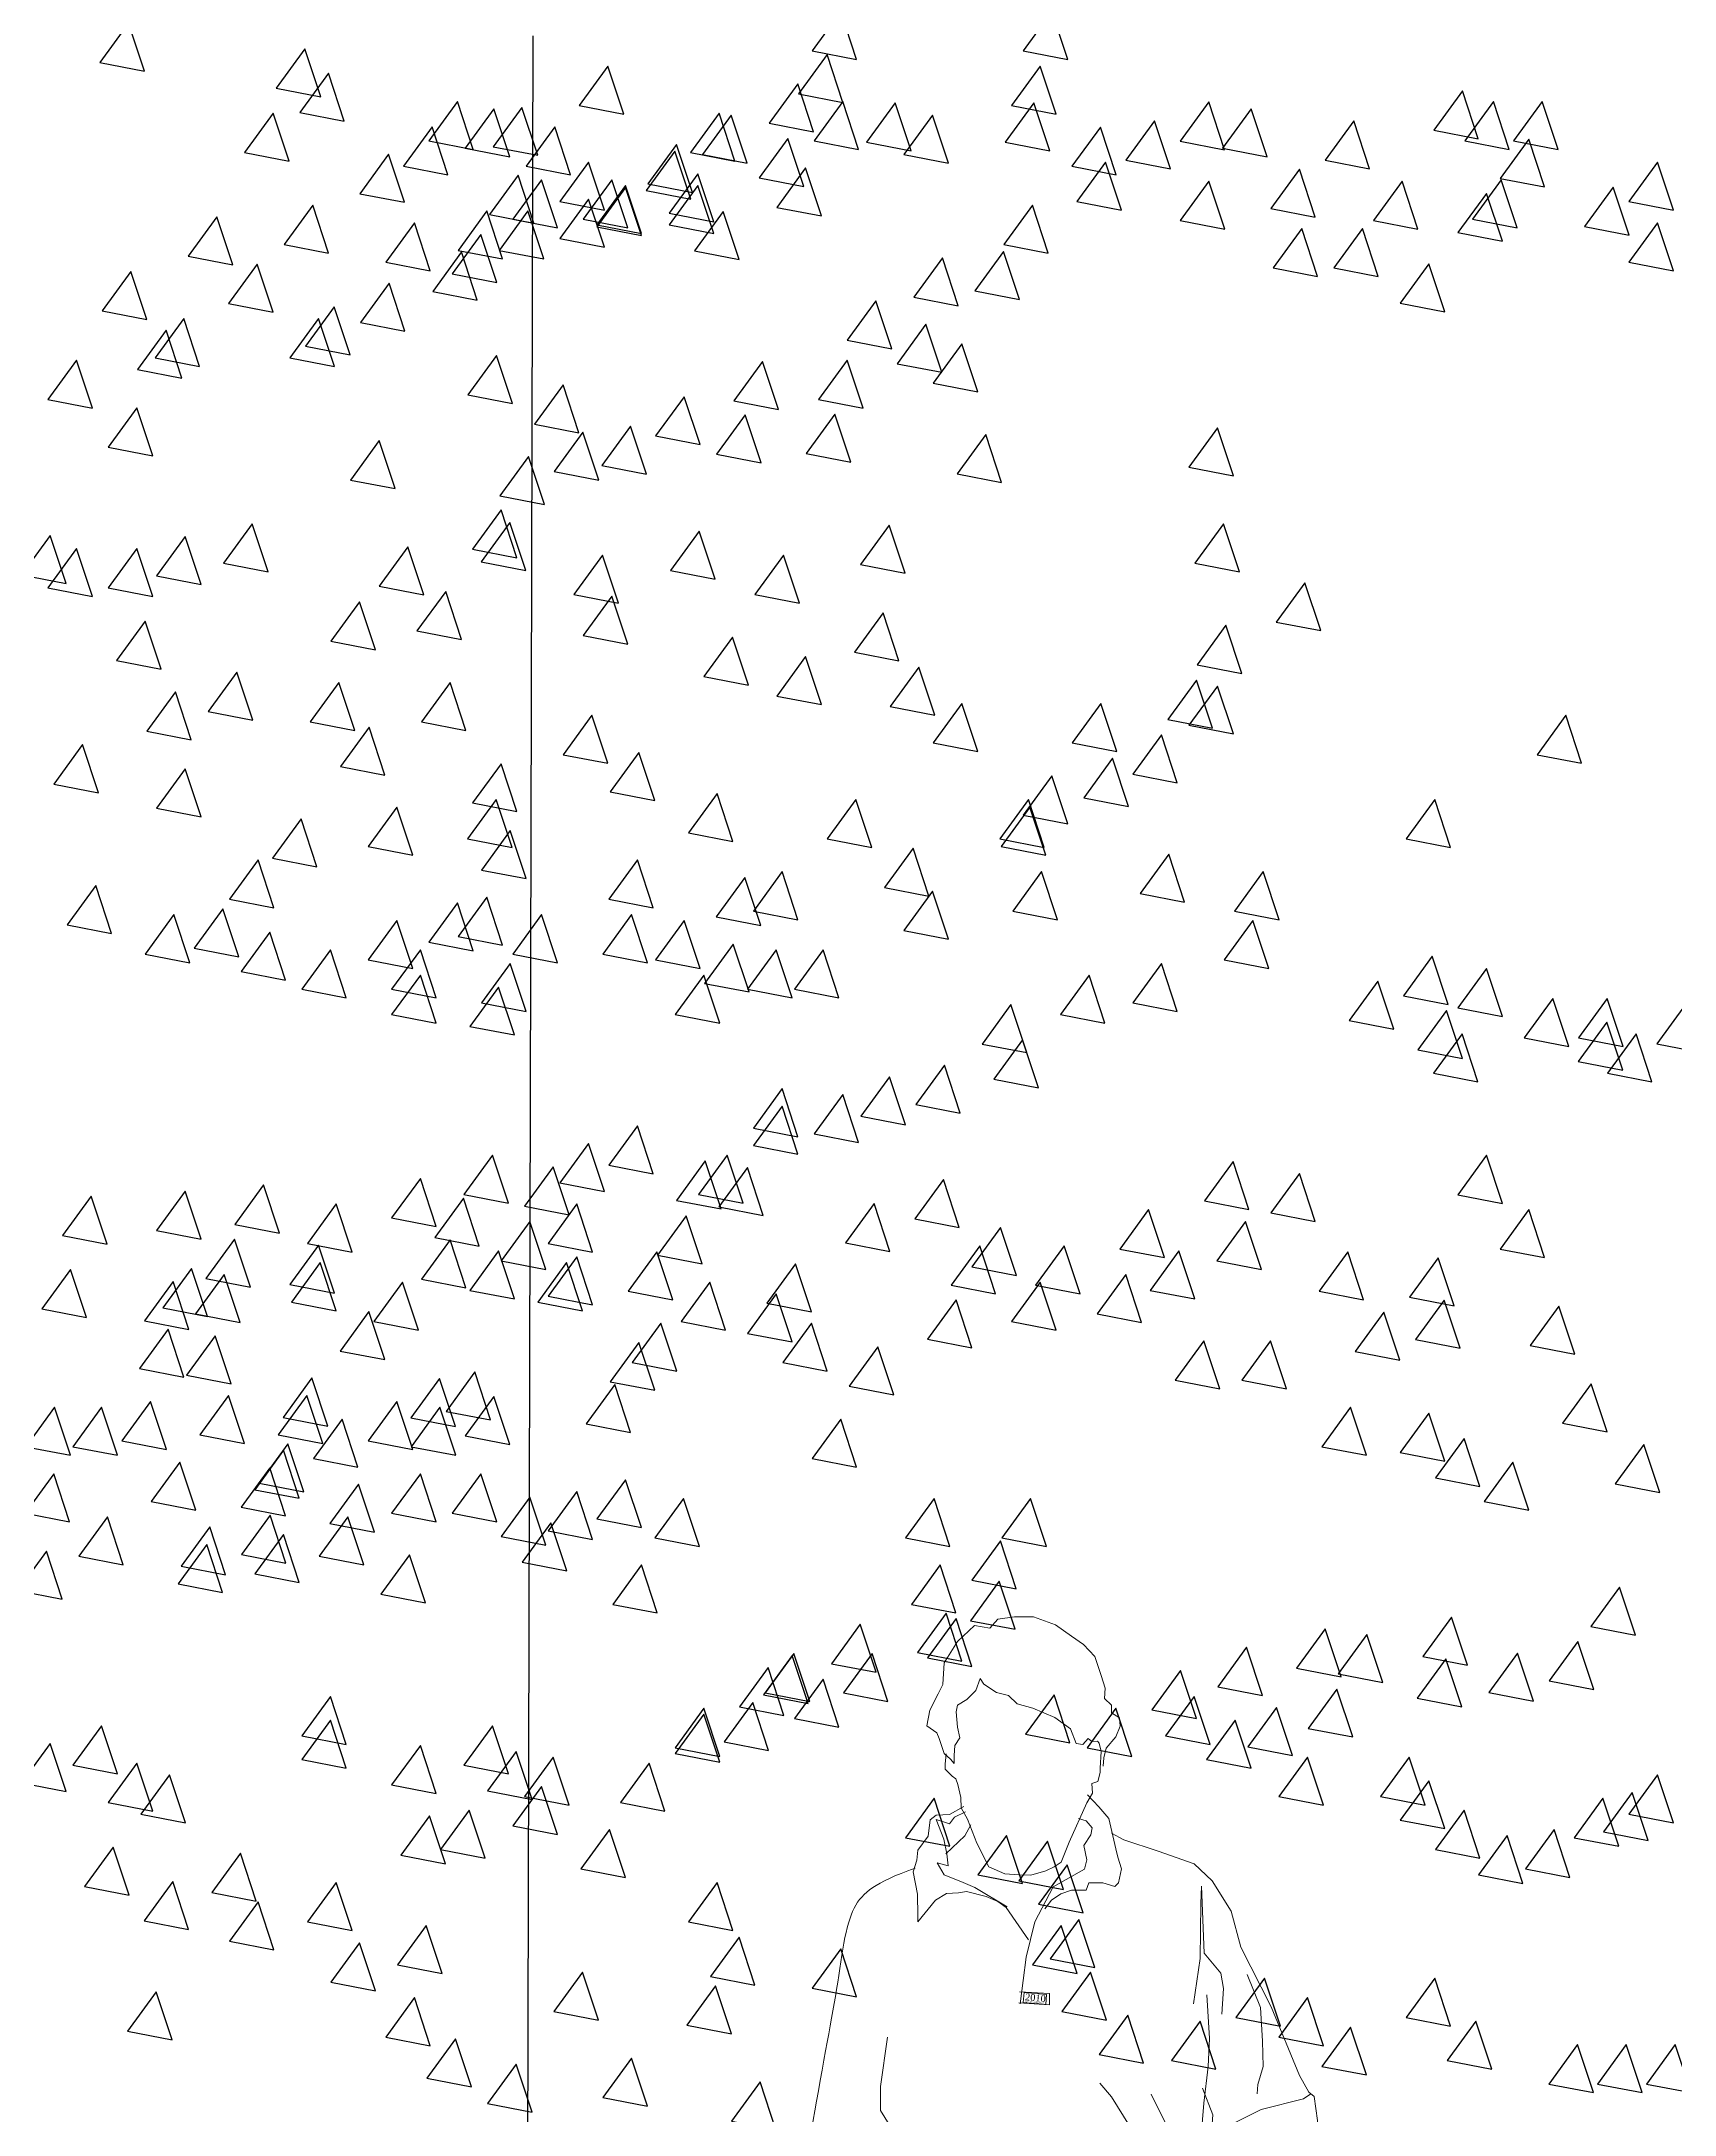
# Model space of a CAD drawing. Header units: millimetres. Extents: x 465413 to 948826, y 2516576 to 3795663.
# Drawn here: x 934922 to 936825, y 2763129 to 2765544 of the extents above; entities that cross this region are included whole.
import ezdxf

# ---------------------------------------------------------------- set-up
doc = ezdxf.new("R2010")
doc.units = ezdxf.units.MM
doc.layers.add('MUR-POH', color=64, linetype='Continuous')
doc.layers.add('Srafy', color=8, linetype='Continuous', lineweight=5)
doc.styles.add('Sylaen', font='sylfaen.ttf')

# ---------------------------------------------------------------- blocks, each defined once
blk = doc.blocks.new('strom14', base_point=(-17517.4, -64197.3))
at = {"color": 1}
for points in [[(-19530.7, -59869.6), (-19564.1, -59915.5), (-19512.2, -59925.6)], [(-15298.2, -59856), (-15331.6, -59901.9), (-15279.7, -59911.9)], [(-15052.2, -59856), (-15085.6, -59901.9), (-15033.6, -59911.9)], [(-15922.4, -59899.3), (-15955.8, -59945.1), (-15903.8, -59955.2)], [(-15569.3, -59919.8), (-15602.7, -59965.6), (-15550.7, -59975.7)], [(-15314.1, -59906.1), (-15347.5, -59952), (-15295.6, -59962)], [(-15065.8, -59919.8), (-15099.2, -59965.6), (-15047.3, -59975.7)], [(-19297.8, -59927.8), (-19331.2, -59973.7), (-19279.3, -59983.7)], [(-17976.8, -59948.3), (-18010.2, -59994.2), (-17958.3, -60004.2)], [(-15348.3, -59940.3), (-15381.7, -59986.1), (-15329.8, -59996.2)], [(-19104.9, -59969.4), (-19138.3, -60015.2), (-19086.4, -60025.3)], [(-18637.5, -59962.3), (-18670.9, -60008.2), (-18619, -60018.3)], [(-18475.9, -59962.3), (-18509.3, -60008.2), (-18457.3, -60018.3)], [(-18222.8, -59969.4), (-18256.2, -60015.2), (-18204.3, -60025.3)], [(-17940.7, -59960.8), (-17974.1, -60006.6), (-17922.1, -60016.7)], [(-17883.7, -59960.8), (-17917.1, -60006.6), (-17865.2, -60016.7)], [(-15744.7, -59960.8), (-15778.1, -60006.6), (-15726.2, -60016.7)], [(-15669.5, -59967.6), (-15702.9, -60013.5), (-15651, -60023.5)], [(-15295.9, -59960.8), (-15329.3, -60006.6), (-15277.4, -60016.7)], [(-14869.5, -59961.2), (-14902.9, -60007.1), (-14850.9, -60017.2)], [(-19362.1, -59974.4), (-19395.5, -60020.3), (-19343.6, -60030.3)], [(-19034.1, -59990.4), (-19067.5, -60036.2), (-19015.6, -60046.3)], [(-18842.7, -59974.4), (-18876.1, -60020.3), (-18824.2, -60030.3)], [(-18398.5, -59990.5), (-18431.9, -60036.3), (-18380, -60046.4)], [(-18335.3, -59983.4), (-18368.7, -60029.3), (-18316.8, -60039.4)], [(-18103.3, -59983.4), (-18136.7, -60029.3), (-18084.8, -60039.4)], [(-15774.3, -59990.4), (-15807.7, -60036.2), (-15755.8, -60046.3)], [(-15425.7, -59976.7), (-15459.1, -60022.6), (-15407.2, -60032.6)], [(-15191.1, -59976.7), (-15224.5, -60022.6), (-15172.6, -60032.6)], [(-18894.1, -60018.6), (-18927.5, -60064.4), (-18875.5, -60074.5)], [(-17899.5, -60004.5), (-17932.9, -60050.4), (-17881, -60060.4)], [(-15489.5, -60010.9), (-15522.9, -60056.7), (-15471, -60066.8)], [(-15359.7, -60004), (-15393.1, -60049.9), (-15341.2, -60060)], [(-19227.6, -60022.3), (-19261, -60068.2), (-19209.1, -60078.2)], [(-18166.6, -60039.6), (-18200, -60085.5), (-18148.1, -60095.6)], [(-17749.3, -60031.4), (-17782.7, -60077.2), (-17730.8, -60087.3)], [(-15592, -60031.4), (-15625.4, -60077.2), (-15573.5, -60087.3)], [(-15464.5, -60045), (-15497.9, -60090.9), (-15446, -60101)], [(-15339.2, -60038.2), (-15372.6, -60084.1), (-15320.7, -60094.1)], [(-14989.6, -60031.4), (-15023, -60077.3), (-14971.1, -60087.3)], [(-19076.8, -60046.7), (-19110.2, -60092.5), (-19058.3, -60102.6)], [(-18272, -60053.7), (-18305.4, -60099.6), (-18253.5, -60109.6)], [(-18047.1, -60053.7), (-18080.5, -60099.6), (-18028.6, -60109.6)], [(-17948.7, -60067.8), (-17982.1, -60113.6), (-17930.2, -60123.7)], [(-17931.5, -60051.9), (-17964.9, -60097.7), (-17913, -60107.8)], [(-17801.1, -60060.7), (-17834.5, -60106.6), (-17782.6, -60116.7)], [(-15646.7, -60051.9), (-15680.1, -60097.7), (-15628.2, -60107.8)], [(-15564.7, -60051.9), (-15598.1, -60097.7), (-15546.2, -60107.8)], [(-15548.8, -60058.7), (-15582.2, -60104.6), (-15530.2, -60114.6)], [(-15548.8, -60061), (-15582.2, -60106.8), (-15530.2, -60116.9)], [(-15464.5, -60058.7), (-15497.9, -60104.6), (-15446, -60114.6)], [(-18837.8, -60088.8), (-18871.2, -60134.7), (-18819.3, -60144.8)], [(-15913.2, -60081.5), (-15946.6, -60127.3), (-15894.7, -60137.4)], [(-15710.5, -60088.3), (-15743.9, -60134.2), (-15692, -60144.2)], [(-15662.7, -60088.3), (-15696.1, -60134.2), (-15644.1, -60144.2)], [(-15592, -60074.6), (-15625.4, -60120.5), (-15573.5, -60130.6)], [(-15074.9, -60081.5), (-15108.3, -60127.3), (-15056.4, -60137.4)], [(-18163.9, -60108.8), (-18197.3, -60154.7), (-18145.4, -60164.7)], [(-18093.3, -60108.8), (-18126.7, -60154.7), (-18074.8, -60164.7)], [(-17749.3, -60102), (-17782.7, -60147.8), (-17730.8, -60157.9)], [(-16024.9, -60095.1), (-16058.3, -60141), (-16006.3, -60151.1)], [(-15794.8, -60102), (-15828.2, -60147.8), (-15776.3, -60157.9)], [(-15717.3, -60115.6), (-15750.7, -60161.5), (-15698.8, -60171.6)], [(-15740.1, -60136.1), (-15773.5, -60182), (-15721.6, -60192.1)], [(-15108.4, -60135.4), (-15141.8, -60181.2), (-15089.9, -60191.3)], [(-18015.8, -60149.8), (-18049.2, -60195.7), (-17997.3, -60205.7)], [(-16125.1, -60158.9), (-16158.5, -60204.8), (-16106.6, -60214.8)], [(-15977.8, -60150.2), (-16011.2, -60196.1), (-15959.3, -60206.1)], [(-15179.7, -60143), (-15213.1, -60188.8), (-15161.2, -60198.9)], [(-15824.4, -60172.6), (-15857.8, -60218.4), (-15805.9, -60228.5)], [(-16063.6, -60213.6), (-16097, -60259.4), (-16045.1, -60269.5)], [(-15906.4, -60213.6), (-15939.8, -60259.4), (-15887.9, -60269.5)], [(-15888.2, -60199.9), (-15921.6, -60245.8), (-15869.7, -60255.8)], [(-15257.2, -60193.1), (-15290.6, -60238.9), (-15238.7, -60249)], [(-16084.1, -60227.2), (-16117.5, -60273.1), (-16065.6, -60283.2)], [(-15198.9, -60220.4), (-15232.3, -60266.3), (-15180.3, -60276.3)], [(-16188.4, -60262.2), (-16221.8, -60308.1), (-16169.9, -60318.2)], [(-15699.1, -60256.8), (-15732.5, -60302.7), (-15680.6, -60312.8)], [(-15290.7, -60262.2), (-15324.1, -60308.1), (-15272.2, -60318.2)], [(-15156.9, -60243.2), (-15190.3, -60289), (-15138.4, -60299.1)], [(-15389.3, -60263.7), (-15422.7, -60309.5), (-15370.8, -60319.6)], [(-15621.7, -60291), (-15655.1, -60336.9), (-15603.1, -60346.9)], [(-15480.4, -60304.7), (-15513.8, -60350.5), (-15461.9, -60360.6)], [(-16118.2, -60317.6), (-16151.6, -60363.4), (-16099.7, -60373.5)], [(-15409.5, -60325.7), (-15442.9, -60371.5), (-15391, -60381.6)], [(-15305, -60325.2), (-15338.4, -60371), (-15286.5, -60381.1)], [(-19238.5, -60355.9), (-19271.9, -60401.8), (-19220, -60411.8)], [(-18532.1, -60348.9), (-18565.5, -60394.7), (-18513.6, -60404.8)], [(-18261.9, -60341.1), (-18295.3, -60387), (-18243.3, -60397)], [(-15598.5, -60345.9), (-15631.9, -60391.8), (-15580, -60401.8)], [(-15543.1, -60339.2), (-15576.5, -60385), (-15524.6, -60395.1)], [(-15661.9, -60374.3), (-15695.3, -60420.1), (-15643.4, -60430.2)], [(-19096.7, -60436.7), (-19130.1, -60482.5), (-19078.2, -60492.6)], [(-18644.5, -60454.3), (-18677.9, -60500.1), (-18626, -60510.2)], [(-18255, -60452.7), (-18288.4, -60498.6), (-18236.5, -60508.6)], [(-15983.9, -60452.7), (-16017.3, -60498.6), (-15965.3, -60508.6)], [(-15683.5, -60451.2), (-15716.9, -60497.1), (-15665, -60507.1)], [(-19621.8, -60466.4), (-19655.2, -60512.2), (-19603.3, -60522.3)], [(-18865.9, -60461.3), (-18899.3, -60507.2), (-18847.4, -60517.2)], [(-16062, -60467.7), (-16095.4, -60513.6), (-16043.4, -60523.6)], [(-15802.3, -60479.5), (-15835.7, -60525.4), (-15783.8, -60535.5)], [(-18978.4, -60489.4), (-19011.8, -60535.3), (-18959.9, -60545.3)], [(-18767.5, -60489.4), (-18800.9, -60535.3), (-18749, -60545.3)], [(-16188.5, -60481.7), (-16221.9, -60527.6), (-16170, -60537.7)], [(-16118.2, -60481.7), (-16151.6, -60527.6), (-16099.7, -60537.7)], [(-14757.4, -60521.4), (-14790.8, -60567.3), (-14738.9, -60577.3)], [(-19161.1, -60531.6), (-19194.6, -60577.4), (-19142.6, -60587.5)], [(-15858.6, -60543.8), (-15892, -60589.7), (-15840.1, -60599.7)], [(-15564.7, -60537), (-15598.1, -60582.9), (-15546.2, -60592.9)], [(-19511.1, -60566.3), (-19544.5, -60612.1), (-19492.6, -60622.2)], [(-15248.8, -60556.5), (-15282.2, -60602.4), (-15230.3, -60612.4)], [(-14849.4, -60571.1), (-14882.8, -60617), (-14830.9, -60627.1)], [(-15424.3, -60584.8), (-15457.7, -60630.7), (-15405.8, -60640.8)], [(-15339.2, -60607.6), (-15372.6, -60653.5), (-15320.7, -60663.5)], [(-15207, -60619.9), (-15240.4, -60665.8), (-15188.4, -60675.8)], [(-19476, -60648.6), (-19509.4, -60694.5), (-19457.5, -60704.5)], [(-19404.5, -60625.6), (-19437.9, -60671.5), (-19386, -60681.6)], [(-19285.7, -60637.8), (-19319.1, -60683.7), (-19267.2, -60693.7)], [(-19156.1, -60637.8), (-19189.5, -60683.7), (-19137.6, -60693.7)], [(-18261.9, -60641.8), (-18295.3, -60687.6), (-18243.3, -60697.7)], [(-14883.6, -60634.9), (-14917, -60680.8), (-14865.1, -60690.9)], [(-15156.9, -60662.3), (-15190.3, -60708.1), (-15138.4, -60718.2)], [(-14995.2, -60662.3), (-15028.6, -60708.1), (-14976.7, -60718.2)], [(-19250.5, -60689.6), (-19283.9, -60735.5), (-19232, -60745.5)], [(-18990.8, -60675.9), (-19024.2, -60721.8), (-18972.3, -60731.8)], [(-17856.4, -60675.9), (-17889.8, -60721.8), (-17837.9, -60731.8)], [(-18936.1, -60719.2), (-18969.5, -60765.1), (-18917.6, -60775.1)], [(-16181.4, -60710.1), (-16214.9, -60756), (-16162.9, -60766.1)], [(-14924.6, -60698.7), (-14958, -60744.6), (-14906.1, -60754.6)], [(-19096.7, -60732.3), (-19130.1, -60778.1), (-19078.2, -60788.2)], [(-16062, -60738.3), (-16095.4, -60784.1), (-16043.4, -60794.2)], [(-14981.5, -60726), (-15014.9, -60771.9), (-14963, -60782)], [(-18845, -60767), (-18878.4, -60812.9), (-18826.5, -60823)], [(-15052.2, -60746.5), (-15085.6, -60792.4), (-15033.6, -60802.5)], [(-19102.4, -60773.9), (-19135.8, -60819.7), (-19083.9, -60829.8)], [(-18683.3, -60773.9), (-18716.7, -60819.7), (-18664.8, -60829.8)], [(-18480.5, -60783), (-18513.9, -60828.8), (-18462, -60838.9)], [(-18009, -60773.9), (-18042.4, -60819.7), (-17990.5, -60829.8)], [(-15815.3, -60783), (-15848.7, -60828.8), (-15796.8, -60838.9)], [(-15079.5, -60773.9), (-15112.9, -60819.7), (-15061, -60829.8)], [(-15926.9, -60796.6), (-15960.3, -60842.5), (-15908.4, -60852.6)], [(-15683.2, -60810.3), (-15716.6, -60856.2), (-15664.6, -60866.2)], [(-18318.8, -60837.6), (-18352.2, -60883.5), (-18300.3, -60893.6)], [(-15213.9, -60830.8), (-15247.3, -60876.7), (-15195.4, -60886.7)], [(-18466.9, -60858.1), (-18500.3, -60904), (-18448.4, -60914.1)], [(-15977, -60844.5), (-16010.4, -60890.3), (-15958.5, -60900.4)], [(-15535.1, -60844.5), (-15568.5, -60890.3), (-15516.6, -60900.4)], [(-15409.8, -60865), (-15443.2, -60910.8), (-15391.3, -60920.9)], [(-15366.5, -60858.1), (-15399.9, -60904), (-15348, -60914.1)], [(-14806.1, -60858.1), (-14839.5, -60904), (-14787.6, -60914.1)], [(-16166.1, -60874.1), (-16199.5, -60919.9), (-16147.6, -60930)], [(-15710.5, -60887.7), (-15743.9, -60933.6), (-15692, -60943.7)], [(-15191.1, -60880.9), (-15224.5, -60926.8), (-15172.6, -60936.8)], [(-16075, -60908.2), (-16108.4, -60954.1), (-16056.5, -60964.2)], [(-16018, -60901.4), (-16051.4, -60947.3), (-15999.5, -60957.3)], [(-15744.7, -60894.6), (-15778.1, -60940.4), (-15726.2, -60950.5)], [(-15646.7, -60908.2), (-15680.1, -60954.1), (-15628.2, -60964.2)], [(-15541.9, -60908.2), (-15575.3, -60954.1), (-15523.4, -60964.2)], [(-18220.9, -60915.1), (-18254.3, -60960.9), (-18202.3, -60971)], [(-15963.4, -60928.7), (-15996.8, -60974.6), (-15944.8, -60984.7)], [(-15815.3, -60915.1), (-15848.7, -60960.9), (-15796.8, -60971)], [(-15480.4, -60915.1), (-15513.8, -60960.9), (-15461.9, -60971)], [(-18012, -60956.7), (-18045.4, -61002.6), (-17993.4, -61012.7)], [(-15892.7, -60949.2), (-15926.1, -60995.1), (-15874.2, -61005.2)], [(-15787.9, -60949.2), (-15821.4, -60995.1), (-15769.4, -61005.2)], [(-15423.5, -60942.4), (-15456.9, -60988.3), (-15405, -60998.3)], [(-15373.4, -60949.2), (-15406.8, -60995.1), (-15354.8, -61005.2)], [(-15318.7, -60949.2), (-15352.1, -60995.1), (-15300.2, -61005.2)], [(-18075.1, -60985.7), (-18108.5, -61031.5), (-18056.5, -61041.6)], [(-17948.7, -60970.8), (-17982.1, -61016.7), (-17930.2, -61026.7)], [(-15787.9, -60978.8), (-15821.4, -61024.7), (-15769.4, -61034.8)], [(-15683.2, -60965.2), (-15716.6, -61011), (-15664.6, -61021.1)], [(-15457.6, -60978.8), (-15491, -61024.7), (-15439.1, -61034.8)], [(-15008.9, -60978.8), (-15042.3, -61024.7), (-14990.4, -61034.8)], [(-14924.6, -60965.2), (-14958, -61011), (-14906.1, -61021.1)], [(-17871.4, -61005.9), (-17904.8, -61051.8), (-17852.9, -61061.9)], [(-17808.1, -61005.9), (-17841.5, -61051.8), (-17789.6, -61061.9)], [(-15696.8, -60992.5), (-15730.2, -61038.4), (-15678.3, -61048.4)], [(-17995.3, -61019.8), (-18028.7, -61065.7), (-17976.8, -61075.8)], [(-17808.5, -61033.5), (-17841.9, -61079.4), (-17790, -61089.4)], [(-17716.8, -61013), (-17750.2, -61058.8), (-17698.2, -61068.9)], [(-15100, -61013), (-15133.4, -61058.9), (-15081.5, -61068.9)], [(-17977.1, -61047.2), (-18010.5, -61093), (-17958.6, -61103.1)], [(-17774.4, -61047.2), (-17807.8, -61093), (-17755.9, -61103.1)], [(-15086.3, -61054), (-15119.7, -61099.9), (-15067.8, -61109.9)], [(-15177.4, -61083.6), (-15210.8, -61129.5), (-15158.9, -61139.5)], [(-15241.2, -61097.3), (-15274.6, -61143.1), (-15222.7, -61153.2)], [(-15366.5, -61110.9), (-15399.9, -61156.8), (-15348, -61166.9)], [(-15366.5, -61131.4), (-15399.9, -61177.3), (-15348, -61187.4)], [(-15295.9, -61117.8), (-15329.3, -61163.6), (-15277.4, -61173.7)], [(-15535.1, -61154.2), (-15568.5, -61200.1), (-15516.6, -61210.1)], [(-15592, -61174.7), (-15625.4, -61220.6), (-15573.5, -61230.6)], [(-18858.7, -61195.2), (-18892.1, -61241.1), (-18840.2, -61251.1)], [(-18809.7, -61202.7), (-18843.1, -61248.6), (-18791.2, -61258.6)], [(-18243.9, -61195.7), (-18277.3, -61241.5), (-18225.4, -61251.6)], [(-17948.7, -61188.6), (-17982.1, -61234.5), (-17930.2, -61244.6)], [(-15703.7, -61188.4), (-15737.1, -61234.3), (-15685.2, -61244.3)], [(-15633, -61202), (-15666.4, -61247.9), (-15614.5, -61258)], [(-15430.3, -61188.4), (-15463.7, -61234.3), (-15411.8, -61244.3)], [(-18581.3, -61216.8), (-18614.7, -61262.6), (-18562.8, -61272.7)], [(-18166.6, -61209.7), (-18200, -61255.6), (-18148.1, -61265.7)], [(-15970.6, -61223.1), (-16004, -61269), (-15952.1, -61279.1)], [(-15787.9, -61215.7), (-15821.4, -61261.6), (-15769.4, -61271.6)], [(-19574, -61236.2), (-19607.4, -61282.1), (-19555.5, -61292.1)], [(-18662.1, -61244.9), (-18695.5, -61290.7), (-18643.6, -61300.8)], [(-18342.3, -61251.9), (-18375.7, -61297.8), (-18323.8, -61307.8)], [(-17899.5, -61251.9), (-17932.9, -61297.8), (-17881, -61307.8)], [(-16062, -61230.2), (-16095.4, -61276), (-16043.4, -61286.1)], [(-15885.9, -61245.3), (-15919.3, -61291.2), (-15867.4, -61301.3)], [(-15737.8, -61238.5), (-15771.2, -61284.4), (-15719.3, -61294.4)], [(-15605.7, -61245.3), (-15639.1, -61291.2), (-15587.2, -61301.3)], [(-18514.7, -61272.7), (-18548.1, -61318.5), (-18496.2, -61328.6)], [(-15660.4, -61265.8), (-15693.8, -61311.7), (-15641.9, -61321.7)], [(-15478.1, -61259), (-15511.5, -61304.9), (-15459.6, -61314.9)], [(-14826.6, -61265.8), (-14860, -61311.7), (-14808.1, -61321.7)], [(-19156.1, -61287), (-19189.5, -61332.9), (-19137.6, -61343)], [(-18915.1, -61301.1), (-18948.5, -61347), (-18896.6, -61357)], [(-18539.1, -61294.1), (-18572.5, -61339.9), (-18520.6, -61350)], [(-18440.7, -61294.1), (-18474.1, -61339.9), (-18422.2, -61350)], [(-18110.4, -61301.1), (-18143.8, -61347), (-18091.8, -61357)], [(-16004.4, -61286.3), (-16037.8, -61332.2), (-15985.8, -61342.2)], [(-15906.4, -61293.2), (-15939.8, -61339), (-15887.9, -61349.1)], [(-15696.8, -61300), (-15730.2, -61345.9), (-15678.3, -61355.9)], [(-14904.1, -61300), (-14937.5, -61345.9), (-14885.6, -61355.9)], [(-19307.5, -61313.6), (-19340.9, -61359.5), (-19288.9, -61369.6)], [(-19020.4, -61313.6), (-19053.8, -61359.5), (-19001.9, -61369.6)], [(-18753.5, -61315.1), (-18786.9, -61361), (-18735, -61371.1)], [(-18004.9, -61308.1), (-18038.3, -61354), (-17986.4, -61364)], [(-16195.5, -61321.5), (-16228.9, -61367.4), (-16177, -61377.5)], [(-16054.5, -61320.5), (-16087.9, -61366.4), (-16036, -61376.4)], [(-15605.7, -61306.8), (-15639.1, -61352.7), (-15587.2, -61362.7)], [(-19419.1, -61327.3), (-19452.5, -61373.2), (-19400.6, -61383.2)], [(-18368.9, -61327.3), (-18402.3, -61373.2), (-18350.4, -61383.2)], [(-16076, -61335.6), (-16109.4, -61381.5), (-16057.5, -61391.5)], [(-15808.5, -61336.4), (-15841.9, -61382.3), (-15789.9, -61392.4)], [(-15450.8, -61336.4), (-15484.2, -61382.3), (-15432.3, -61392.4)], [(-15065.8, -61336.4), (-15099.2, -61382.3), (-15047.3, -61392.4)], [(-19250.6, -61370.7), (-19284, -61416.6), (-19232.1, -61426.6)], [(-18068.2, -61371.4), (-18101.6, -61417.2), (-18049.7, -61427.3)], [(-17997.9, -61357.3), (-18031.3, -61403.2), (-17979.4, -61413.2)], [(-17864.4, -61364.3), (-17897.8, -61410.2), (-17845.8, -61420.3)], [(-15373.4, -61350.1), (-15406.8, -61396), (-15354.8, -61406)], [(-15163.8, -61356.9), (-15197.2, -61402.8), (-15145.3, -61412.9)], [(-16081.8, -61391.1), (-16115.2, -61437), (-16063.3, -61447)], [(-15507.8, -61384.3), (-15541.2, -61430.1), (-15489.2, -61440.2)], [(-15332.3, -61384.3), (-15365.8, -61430.1), (-15313.8, -61440.2)], [(-18936.2, -61406.5), (-18969.6, -61452.4), (-18917.7, -61462.4)], [(-18277.8, -61404.8), (-18311.2, -61450.6), (-18259.3, -61460.7)], [(-18200.3, -61404.8), (-18233.8, -61450.6), (-18181.8, -61460.7)], [(-16026.8, -61398.8), (-16060.2, -61444.7), (-16008.3, -61454.8)], [(-15254.9, -61411.6), (-15288.3, -61457.5), (-15236.4, -61467.5)], [(-15724.6, -61441), (-15758, -61486.9), (-15706.1, -61496.9)], [(-19168.2, -61448.7), (-19201.6, -61494.5), (-19149.7, -61504.6)], [(-19104.9, -61469.7), (-19138.3, -61515.6), (-19086.4, -61525.7)], [(-18964.3, -61455.7), (-18997.7, -61501.6), (-18945.8, -61511.6)], [(-17826.8, -61454.9), (-17860.2, -61500.7), (-17808.2, -61510.8)], [(-16011.2, -61468.5), (-16044.6, -61514.4), (-15992.7, -61524.5)], [(-15920.1, -61468.5), (-15953.5, -61514.4), (-15901.6, -61524.5)], [(-15914.4, -61448), (-15947.8, -61493.9), (-15895.8, -61504)], [(-18107, -61482.2), (-18140.4, -61528.1), (-18088.4, -61538.1)], [(-18015.8, -61489), (-18049.2, -61534.9), (-17997.3, -61545)], [(-16213.9, -61482.2), (-16247.3, -61528.1), (-16195.4, -61538.1)], [(-16159.3, -61482.2), (-16192.7, -61528.1), (-16140.8, -61538.1)], [(-16102.3, -61475.4), (-16135.7, -61521.2), (-16083.8, -61531.3)], [(-15815.3, -61475.4), (-15848.7, -61521.2), (-15796.8, -61531.3)], [(-15765.2, -61482.2), (-15798.6, -61528.1), (-15746.7, -61538.1)], [(-17974.8, -61518.6), (-18008.2, -61564.5), (-17956.3, -61574.6)], [(-15879.1, -61495.9), (-15912.5, -61541.7), (-15860.6, -61551.8)], [(-15298.2, -61495.9), (-15331.6, -61541.7), (-15279.7, -61551.8)], [(-19345.1, -61524.6), (-19378.5, -61570.5), (-19326.6, -61580.5)], [(-17765.3, -61525.5), (-17798.7, -61571.3), (-17746.7, -61581.4)], [(-15947.4, -61532.3), (-15980.8, -61578.2), (-15928.9, -61588.2)], [(-19617.8, -61559.7), (-19651.2, -61605.6), (-19599.3, -61615.6)], [(-17917.9, -61546), (-17951.3, -61591.8), (-17899.4, -61601.9)], [(-16068.1, -61546), (-16101.5, -61591.8), (-16049.6, -61601.9)], [(-15963.4, -61552.8), (-15996.8, -61598.7), (-15944.8, -61608.7)], [(-15787.9, -61559.6), (-15821.4, -61605.5), (-15769.4, -61615.6)], [(-15717.3, -61559.6), (-15750.7, -61605.5), (-15698.8, -61615.6)], [(-15548.8, -61566.5), (-15582.2, -61612.3), (-15530.2, -61622.4)], [(-19262.7, -61571.8), (-19296.1, -61617.7), (-19244.2, -61627.8)], [(-18884, -61588.6), (-18917.4, -61634.4), (-18865.5, -61644.5)], [(-18592.3, -61588.6), (-18625.7, -61634.4), (-18573.8, -61644.5)], [(-18479.8, -61588.6), (-18513.2, -61634.4), (-18461.3, -61644.5)], [(-15660.4, -61587), (-15693.8, -61632.8), (-15641.9, -61642.9)], [(-15605.7, -61580.1), (-15639.1, -61626), (-15587.2, -61636.1)], [(-16152.4, -61609.7), (-16185.8, -61655.6), (-16133.9, -61665.7)], [(-15963, -61608), (-15996.4, -61653.8), (-15944.5, -61663.9)], [(-15872.2, -61609.7), (-15905.6, -61655.6), (-15853.7, -61665.7)], [(-19038.6, -61616.7), (-19072, -61662.6), (-19020.1, -61672.6)], [(-18515, -61637.8), (-18548.4, -61683.6), (-18496.5, -61693.7)], [(-16033.2, -61621.5), (-16066.6, -61667.3), (-16014.7, -61677.4)], [(-15947.4, -61630.2), (-15980.8, -61676.1), (-15928.9, -61686.2)], [(-19439.6, -61642), (-19473, -61687.9), (-19421.1, -61698)], [(-19203.3, -61654.2), (-19236.7, -61700), (-19184.8, -61710.1)], [(-16223.5, -61649.8), (-16256.9, -61695.7), (-16205, -61705.7)], [(-18933.2, -61665.9), (-18966.6, -61711.8), (-18914.7, -61721.8)], [(-18585.3, -61665.9), (-18618.7, -61711.8), (-18566.8, -61721.8)], [(-15113.7, -61684.9), (-15147.1, -61730.8), (-15095.1, -61740.8)], [(-17793.6, -61691.6), (-17827, -61737.5), (-17775.1, -61747.6)], [(-18578.2, -61722.1), (-18611.6, -61768), (-18559.7, -61778)], [(-17989.3, -61726.7), (-18022.7, -61772.6), (-17970.8, -61782.7)], [(-15275.4, -61735), (-15308.8, -61780.9), (-15256.9, -61790.9)], [(-15163.8, -61728.2), (-15197.2, -61774), (-15145.3, -61784.1)], [(-18136.5, -61740.2), (-18169.9, -61786.1), (-18118, -61796.2)], [(-18087.9, -61747), (-18121.3, -61792.9), (-18069.4, -61802.9)], [(-17842.2, -61755.1), (-17875.6, -61800.9), (-17823.7, -61811)], [(-18757.5, -61771.3), (-18790.9, -61817.2), (-18739, -61827.2)], [(-18228.3, -61761.8), (-18261.7, -61807.7), (-18209.8, -61817.8)], [(-17996.1, -61775.3), (-18029.5, -61821.2), (-17977.6, -61831.3)], [(-17912.4, -61768.6), (-17945.8, -61814.4), (-17893.9, -61824.5)], [(-15352.9, -61769.2), (-15386.3, -61815), (-15334.3, -61825.1)], [(-15261.7, -61769.2), (-15295.1, -61815), (-15243.2, -61825.1)], [(-18785.6, -61785.3), (-18819, -61831.2), (-18767.1, -61841.3)], [(-18305.2, -61788.8), (-18338.6, -61834.7), (-18286.7, -61844.8)], [(-15318.7, -61798.8), (-15352.1, -61844.6), (-15300.2, -61854.7)], [(-18452.4, -61817.2), (-18485.8, -61863), (-18433.9, -61873.1)], [(-18289.2, -61819.3), (-18322.6, -61865.1), (-18270.7, -61875.2)], [(-18193.2, -61832), (-18226.6, -61877.9), (-18174.7, -61887.9)], [(-18123, -61810.4), (-18156.4, -61856.3), (-18104.5, -61866.3)], [(-15892.7, -61819.3), (-15926.1, -61865.1), (-15874.2, -61875.2)], [(-15400.7, -61826.1), (-15434.1, -61872), (-15382.2, -61882)], [(-18380.3, -61832.9), (-18413.7, -61878.8), (-18361.8, -61888.9)], [(-18241.4, -61846.6), (-18274.8, -61892.5), (-18222.8, -61902.5)], [(-16159.3, -61853.4), (-16192.7, -61899.3), (-16140.8, -61909.4)], [(-15892.7, -61846.6), (-15926.1, -61892.5), (-15874.2, -61902.5)], [(-15703.7, -61853.4), (-15737.1, -61899.3), (-15685.2, -61909.4)], [(-15457.6, -61832.9), (-15491, -61878.8), (-15439.1, -61888.9)], [(-15457.6, -61839.8), (-15491, -61885.6), (-15439.1, -61895.7)], [(-19621.8, -61873.9), (-19655.2, -61919.8), (-19603.3, -61929.9)], [(-15787.9, -61876.2), (-15821.4, -61922.1), (-15769.4, -61932.1)], [(-18157.1, -61889.9), (-18190.5, -61935.8), (-18138.6, -61945.8)], [(-18038.6, -61889.9), (-18072, -61935.8), (-18020.1, -61945.8)], [(-16118.3, -61896.7), (-16151.7, -61942.6), (-16099.7, -61952.6)], [(-15676.3, -61883.1), (-15709.7, -61928.9), (-15657.8, -61939)], [(-15633, -61889.9), (-15666.4, -61935.8), (-15614.5, -61945.8)], [(-15521.4, -61896.7), (-15554.8, -61942.6), (-15502.9, -61952.6)], [(-19482.9, -61910.4), (-19516.3, -61956.3), (-19464.4, -61966.3)], [(-18015.8, -61917.2), (-18049.2, -61963.1), (-17997.3, -61973.1)], [(-17749.3, -61910.4), (-17782.7, -61956.3), (-17730.8, -61966.3)], [(-15646.7, -61924), (-15680.1, -61969.9), (-15628.2, -61980)], [(-18592.2, -61937.7), (-18625.6, -61983.6), (-18573.7, -61993.6)], [(-17974.8, -61951.4), (-18008.2, -61997.2), (-17956.3, -62007.3)], [(-17813.1, -61937.7), (-17846.5, -61983.6), (-17794.6, -61993.6)], [(-17778.9, -61930.9), (-17812.3, -61976.8), (-17760.4, -61986.8)], [(-15731, -61951.4), (-15764.4, -61997.2), (-15712.5, -62007.3)], [(-19179.9, -61958.2), (-19213.3, -62004.1), (-19161.4, -62014.1)], [(-18970.3, -61974.2), (-19003.7, -62020), (-18951.8, -62030.1)], [(-17870, -61974.2), (-17903.4, -62020), (-17851.5, -62030.1)], [(-18507.9, -61981), (-18541.3, -62026.9), (-18489.4, -62036.9)], [(-18460, -61987.8), (-18493.4, -62033.7), (-18441.5, -62043.8)], [(-17924.7, -61981), (-17958.1, -62026.9), (-17906.2, -62036.9)], [(-16145.6, -61994.7), (-16179, -62040.5), (-16127.1, -62050.6)], [(-15997.5, -62001.5), (-16030.9, -62047.4), (-15979, -62057.4)], [(-18437.3, -62015.2), (-18470.7, -62061), (-18418.7, -62071.1)], [(-18845, -62035.7), (-18878.4, -62081.5), (-18826.5, -62091.6)], [(-16076.4, -62034.5), (-16109.8, -62080.4), (-16057.9, -62090.4)], [(-15885.9, -62035.7), (-15919.3, -62081.5), (-15867.4, -62091.6)], [(-15977, -62058.4), (-16010.4, -62104.3), (-15958.5, -62114.4)], [(-18444.1, -62085.8), (-18477.5, -62131.6), (-18425.6, -62141.7)], [(-18423.6, -62078.9), (-18457, -62124.8), (-18405.1, -62134.9)], [(-15781.1, -62085.8), (-15814.5, -62131.6), (-15762.6, -62141.7)], [(-15858.6, -62106.3), (-15892, -62152.1), (-15840.1, -62162.2)], [(-15416.6, -62099.4), (-15450, -62145.3), (-15398.1, -62155.4)], [(-15298.2, -62113.1), (-15331.6, -62159), (-15279.7, -62169)], [(-18409.9, -62140.4), (-18443.3, -62186.3), (-18391.4, -62196.3)], [(-15598.9, -62140.4), (-15632.3, -62186.3), (-15580.4, -62196.3)], [(-18207.2, -62147.3), (-18240.6, -62193.1), (-18188.7, -62203.2)], [(-18157.1, -62170), (-18190.5, -62215.9), (-18138.6, -62226)], [(-18009, -62147.3), (-18042.4, -62193.1), (-17990.5, -62203.2)], [(-16095.5, -62163.2), (-16128.9, -62209.1), (-16077, -62219.1)], [(-15794.8, -62170), (-15828.2, -62215.9), (-15776.3, -62226)], [(-15444, -62156.4), (-15477.4, -62202.2), (-15425.5, -62212.3)], [(-18366.6, -62190.5), (-18400, -62236.4), (-18348.1, -62246.5)], [(-18282.4, -62197.4), (-18315.8, -62243.2), (-18263.8, -62253.3)], [(-18107, -62204.2), (-18140.4, -62250.1), (-18088.4, -62260.1)], [(-17961.2, -62197.4), (-17994.6, -62243.2), (-17942.6, -62253.3)], [(-15746.9, -62217.9), (-15780.3, -62263.7), (-15728.4, -62273.8)], [(-17842.7, -62224.7), (-17876.1, -62270.6), (-17824.2, -62280.6)], [(-17785.8, -62224.7), (-17819.2, -62270.6), (-17767.2, -62280.6)], [(-17728.8, -62224.7), (-17762.2, -62270.6), (-17710.3, -62280.6)], [(-15541.9, -62240.6), (-15575.3, -62286.5), (-15523.4, -62296.6)], [(-15676.3, -62247.5), (-15709.7, -62293.3), (-15657.8, -62303.4)], [(-18794.9, -62268), (-18828.3, -62313.8), (-18776.4, -62323.9)]]:
    blk.add_lwpolyline(points, close=True, dxfattribs=at)
blk = doc.blocks.new('Stamp2010')
at = {"color": 8}
blk.add_lwpolyline([(-16.5, 7.5), (16.5, 7.5), (16.5, -7.5), (-16.5, -7.5)], close=True, dxfattribs=at)
at = {"color": 8, "style": 'Sylaen'}
for s, height, p in [('2010', 10, (-14.4, -3.8)), ('http://zitree.blogspot.com', 1.8, (-13.7, -6.4))]:
    blk.add_text(s, height=height, dxfattribs=at).set_placement(p)
blk = doc.blocks.new('man_front')
at = {"layer": 'Srafy'}
for points in [[(892376.4, 2988176.3), (892375.5, 2988164.5), (892375.5, 2988158.6), (892383.7, 2988150.4), (892387.8, 2988147.2), (892390.1, 2988140.8), (892393.7, 2988125.7), (892394.2, 2988113.4), (892401.5, 2988100.2), (892412.4, 2988072.5), (892426.3, 2988044.8), (892444.8, 2988036.6), (892461.2, 2988035.5), (892475.1, 2988035), (892492.6, 2988040.2), (892502.4, 2988044.8), (892510.6, 2988050.4), (892519.8, 2988073.5), (892540.4, 2988119.2), (892547.1, 2988130.5), (892546.1, 2988141.8), (892553.3, 2988144.4), (892555.8, 2988154.6), (892555.8, 2988159.8), (892557.1, 2988179.3), (892554.7, 2988189.1), (892553, 2988191.4), (892546.1, 2988190.8), (892542, 2988194.3), (892535.6, 2988187.3), (892528.1, 2988188.5), (892521.3, 2988205.8), (892503.1, 2988219), (892477.4, 2988229.7), (892459.2, 2988234.7), (892449.3, 2988244.6), (892435.3, 2988247.9), (892420.4, 2988257.8), (892416.2, 2988264.4), (892411.3, 2988250.3), (892400.5, 2988239.6), (892389.8, 2988233), (892388.1, 2988225.6), (892389.8, 2988207.4), (892392.3, 2988195), (892386.5, 2988186), (892385.7, 2988174.4), (892385.7, 2988165.3), (892381.5, 2988170.3), (892374.1, 2988176.9), (892368.3, 2988194.2), (892365.8, 2988200.8), (892354.2, 2988209.1), (892357.5, 2988227.2), (892367.4, 2988246.3), (892372.6, 2988257.3), (892374.1, 2988282.4), (892389.6, 2988307.5), (892409.5, 2988325.9), (892427.3, 2988323), (892436.9, 2988333.3), (892456.1, 2988336.2), (892478.2, 2988336.2), (892504.1, 2988326.6), (892522.5, 2988313.4), (892536.5, 2988303.8), (892549.8, 2988289.8), (892557.2, 2988267.7), (892561.7, 2988252.9), (892560.9, 2988241.1), (892569, 2988233), (892569, 2988224.2), (892578.6, 2988218.3), (892579.4, 2988208.7), (892574.2, 2988196.2), (892563.1, 2988182.9), (892560.2, 2988171.8), (892559.4, 2988162.2)], [(892541.1, 2988128.8), (892554.6, 2988114.7), (892565.9, 2988101.2), (892574.4, 2988065.9), (892576.6, 2988056), (892580.8, 2988042.5), (892577.3, 2988026.3), (892573, 2988022), (892558.9, 2988026.3), (892542.6, 2988026.3), (892539.7, 2988017.8), (892522.7, 2988017.8), (892510, 2988013.5), (892499.3, 2988005.8), (892491.5, 2987995.8)], [(892397.2, 2988115), (892380.3, 2988105.9), (892364.8, 2988105.2), (892357.8, 2988099.6), (892355.7, 2988080.6), (892343.7, 2988064.4), (892342.3, 2988052.4), (892338.1, 2988039.1), (892343, 2988013), (892343.7, 2987987.7), (892343.7, 2987980.7), (892364.1, 2988006), (892376.8, 2988013.7), (892390.9, 2988014.5), (892400.1, 2988015.9), (892423.3, 2988010.2), (892436.7, 2988004.6), (892446.6, 2987997.6), (892472.6, 2987959.6)], [(892447.8, 2987998.1), (892409.8, 2988020.6), (892396.4, 2988026.5), (892374.4, 2988035.5), (892365.9, 2988049.5), (892378.9, 2988046), (892377.4, 2988059.9), (892373.9, 2988076.9), (892364.9, 2988099.8), (892380.4, 2988094.8), (892386.4, 2988102.8), (892398.9, 2988108.8)], [(892376, 2988059.9), (892398.3, 2988080.8), (892405.4, 2988093.7)], [(892462.8, 2987885.1), (892469.9, 2987939.5), (892479.8, 2987980.6), (892501.2, 2988021.6), (892537.8, 2988042.1), (892540.5, 2988052.8), (892536.9, 2988069.8), (892545, 2988082.2), (892546.8, 2988090.3), (892539.6, 2988098.3), (892530.7, 2988101)], [(892675, 2987786.9), (892687.2, 2987755.9), (892685.6, 2987734.7), (892687.2, 2987720), (892698.7, 2987707.8), (892706, 2987706.2), (892711.7, 2987715.2), (892747.6, 2987724.3), (892791.3, 2987739.2), (892808.7, 2987743.3), (892809.2, 2987749.4), (892805.1, 2987777.1), (892799, 2987782.2), (892788.2, 2987801.7), (892755.2, 2987881.6), (892720, 2987951.1), (892708.7, 2987993.3), (892686.4, 2988028.6), (892665.5, 2988048.2), (892623.5, 2988063.2), (892583.6, 2988076.3), (892569.2, 2988084.2)], [(892305.3, 2987669), (892287.4, 2987667.9), (892272.5, 2987667.4), (892260.2, 2987667.6), (892250.3, 2987668.2), (892242.2, 2987669.2), (892235.9, 2987670.4), (892230.8, 2987671.8), (892226.7, 2987673.2), (892223.3, 2987674.5), (892220.5, 2987675.8), (892218.2, 2987677.1), (892216.3, 2987678.4), (892214.9, 2987679.9), (892213.9, 2987681.5), (892213.1, 2987683.2), (892212.5, 2987685.3), (892212.2, 2987687.6), (892212, 2987690.1), (892211.9, 2987692.7), (892211.9, 2987695.4), (892212.1, 2987698), (892212.3, 2987700.6), (892212.6, 2987703), (892212.9, 2987705.1), (892213.2, 2987706.9), (892213.6, 2987708.7), (892214, 2987710.6), (892214.6, 2987713), (892215.3, 2987716), (892216.1, 2987720), (892217.2, 2987725.2), (892218.5, 2987731.8), (892220, 2987740.1), (892221.7, 2987749.7), (892223.6, 2987760.4), (892225.6, 2987771.9), (892227.7, 2987783.8), (892229.9, 2987796), (892232, 2987808), (892234.1, 2987819.5), (892236.1, 2987830.4), (892238, 2987840.6), (892239.8, 2987850.3), (892241.5, 2987859.5), (892243.1, 2987868.4), (892244.7, 2987877), (892246.2, 2987885.4), (892247.6, 2987893.7), (892248.9, 2987902), (892250.2, 2987910.3), (892251.4, 2987918.4), (892252.6, 2987926.5), (892253.8, 2987934.3), (892255, 2987941.8), (892256.2, 2987949), (892257.4, 2987955.9), (892258.6, 2987962.3), (892259.9, 2987968.3), (892261.3, 2987973.9), (892262.7, 2987979.1), (892264.2, 2987983.9), (892265.8, 2987988.5), (892267.5, 2987992.6), (892269.3, 2987996.5), (892271.2, 2988000.1), (892273.3, 2988003.5), (892275.6, 2988006.7), (892278.2, 2988009.6), (892280.9, 2988012.5), (892284, 2988015.2), (892287.4, 2988017.9), (892291.1, 2988020.6), (892295.2, 2988023.2), (892299.8, 2988025.9), (892304.9, 2988028.7), (892310.6, 2988031.4), (892316.9, 2988034.3), (892324, 2988037.1), (892331.9, 2988040.1), (892340.6, 2988043.1)], [(892664.7, 2987885.3), (892672.3, 2987937.9), (892673.2, 2988001.7), (892674.1, 2988022.4), (892677, 2987944.4), (892696.7, 2987920.9), (892699.5, 2987903.1), (892697.7, 2987873.1)], [(892727.1, 2987919.4), (892742.7, 2987880.9), (892744.9, 2987841.7), (892745.7, 2987812), (892739.7, 2987791.3), (892739, 2987780.2)], [(892308.3, 2987846.5), (892300.1, 2987789), (892300.1, 2987761.1), (892318.2, 2987731.5), (892308.3, 2987685.5), (892303.3, 2987659.2), (892309.9, 2987629.7), (892306.6, 2987605), (892309.9, 2987590.3), (892323.1, 2987582), (892329.7, 2987573.8), (892379, 2987560.7), (892476.1, 2987539.3), (892563.3, 2987545.9), (892629.1, 2987559), (892650.5, 2987568.9), (892678.5, 2987582), (892690, 2987610), (892675.2, 2987652.7), (892670.3, 2987674), (892673.6, 2987731.5), (892676.9, 2987769.3), (892681.8, 2987812), (892683.5, 2987844.9), (892680.2, 2987895.8)], [(892461.3, 2987886.4), (892496.8, 2987883.9), (892496.8, 2987897.4), (892461.9, 2987899.2)], [(892544, 2987657.6), (892577.6, 2987627.4), (892607.8, 2987611.5), (892622.9, 2987595.5), (892633.8, 2987600.6), (892621.2, 2987640), (892609.5, 2987661), (892597.7, 2987686.1), (892590.2, 2987717.1), (892590.2, 2987743.1), (892569.2, 2987776.7), (892555.7, 2987792.6)], [(892615.4, 2987780), (892649.8, 2987710.4), (892659.9, 2987666), (892668.3, 2987630.8), (892680, 2987607.3), (892675, 2987598.9), (892649, 2987615.7), (892633.8, 2987660.1), (892606.1, 2987712.1)], [(892801.4, 2987780.3), (892792.9, 2987774.4), (892743.5, 2987761.9), (892713.2, 2987746.8), (892693.4, 2987735.6)], [(892841.1, 2987380.2), (892845.5, 2987372.8), (892850.3, 2987374.1), (892869.2, 2987410.9), (892871.4, 2987423.2), (892865.7, 2987451.7), (892865.2, 2987469.2), (892851.5, 2987508.6), (892843.7, 2987531.4), (892843.5, 2987535.8), (892849.8, 2987539.3), (892849.1, 2987547.7), (892845.9, 2987554.7), (892842.4, 2987559.6), (892835.6, 2987622.6), (892821.3, 2987674.4), (892809.5, 2987707.5), (892796, 2987726.1), (892789.8, 2987731.1), (892789.2, 2987737.3), (892789.1, 2987738.4)], [(892709.8, 2987712.1), (892710.7, 2987693.1), (892732.9, 2987645.5), (892781.7, 2987551.3), (892783.2, 2987545)], [(892739.4, 2987722.2), (892740.1, 2987721.4), (892743, 2987717.8), (892745.4, 2987714.8), (892747.4, 2987712.3), (892749, 2987710.2), (892750.2, 2987708.3), (892751.2, 2987706.5), (892752, 2987704.8), (892752.7, 2987702.9), (892753.2, 2987700.9), (892753.7, 2987698.8), (892754, 2987696.4), (892754.3, 2987693.8), (892754.5, 2987690.9), (892754.6, 2987687.7), (892754.7, 2987684.2), (892754.7, 2987680.3), (892754.8, 2987676.2), (892754.8, 2987671.9), (892755, 2987667.6), (892755.2, 2987663.3), (892755.6, 2987659.1), (892756.2, 2987655.2), (892756.9, 2987651.7)], [(892233.3, 2987671.1), (892222.2, 2987625.7), (892197.8, 2987501.6), (892197.8, 2987388.9), (892190.7, 2987295.6), (892201, 2987233.8), (892213.6, 2987219), (892231.9, 2987196.1), (892236.5, 2987212.1), (892233, 2987229.3), (892233, 2987260.1), (892233, 2987275), (892238.7, 2987288.7), (892241, 2987319.6), (892241, 2987283), (892250.2, 2987255.6), (892259.4, 2987240.7), (892265.1, 2987245.3), (892265.1, 2987253.3), (892265.1, 2987281.8), (892265.1, 2987307), (892268.5, 2987332.2), (892263.9, 2987359.6), (892255.9, 2987375.6), (892258.2, 2987393.9), (892258.2, 2987412.2), (892286.3, 2987495), (892299.4, 2987546.5), (892299.4, 2987580.2), (892305.5, 2987594.5)], [(892644.8, 2987572.9), (892623.8, 2987578.8), (892601.9, 2987594.7), (892578.4, 2987597.2)], [(892322.3, 2987583.6), (892312.3, 2987566.1), (892311.4, 2987550.2), (892303.9, 2987531.8), (892283.8, 2987464), (892284.6, 2987419.7), (892286.3, 2987391.2), (892286.3, 2987364.5), (892280.4, 2987355.3), (892286.3, 2987347.7), (892286.6, 2987302.6), (892297.1, 2987228.6), (892314.3, 2987198.7), (892346.3, 2987154.1), (892386.2, 2987088.7), (892397, 2987038.6), (892398.4, 2986946.6), (892397, 2986803.2), (892410.6, 2986765.3), (892402.5, 2986747.7), (892409.2, 2986722), (892425.5, 2986712.6), (892449.4, 2986711.1), (892465.2, 2986722), (892520.8, 2986736.5), (892553.5, 2986728), (892553.5, 2986720.8), (892565.6, 2986724.4), (892585, 2986735.3), (892597.1, 2986752.2), (892578.9, 2986877.9), (892545.9, 2986944.9), (892538.2, 2986967.9), (892533.6, 2987018.4), (892539.7, 2987059.8), (892539.3, 2987145.2), (892520.1, 2987165.7), (892532.5, 2987186.2), (892513.3, 2987206.8), (892518.8, 2987220.4), (892517.4, 2987238.2), (892522.9, 2987260.1), (892525.6, 2987277.9), (892524.1, 2987348.7), (892514.5, 2987366.6), (892514.5, 2987387.3), (892513.1, 2987399.6)], [(892620.9, 2987125.8), (892636.6, 2987150.8), (892686.9, 2987296.6), (892690, 2987337.4), (892696.8, 2987400.8), (892705.5, 2987418.2), (892705.5, 2987444.3), (892699.3, 2987491.5), (892685, 2987538.1), (892679.5, 2987552.2), (892672.5, 2987556.9), (892666.2, 2987579.6)], [(892842.4, 2987559.6), (892835.1, 2987561.9), (892828.7, 2987563.6), (892823.2, 2987564.6), (892818.3, 2987565.2), (892814.2, 2987565.3), (892810.6, 2987565.1), (892807.5, 2987564.6), (892804.7, 2987563.9), (892802.2, 2987563.1), (892800.1, 2987562.1), (892798.1, 2987561.1), (892796.3, 2987560), (892794.8, 2987558.9), (892793.3, 2987557.7), (892792, 2987556.6), (892790.8, 2987555.4), (892789.7, 2987554.2), (892788.6, 2987553.1), (892787.6, 2987552), (892786.7, 2987550.9), (892785.9, 2987549.8), (892785.1, 2987548.8), (892784.5, 2987547.7), (892784, 2987546.8), (892783.5, 2987545.8), (892783.2, 2987544.9), (892782.9, 2987543.9), (892782.7, 2987543), (892782.6, 2987542.1), (892782.6, 2987541.2), (892782.7, 2987540.2), (892782.9, 2987539.2), (892783.1, 2987538.1), (892783.4, 2987537.1), (892783.8, 2987536.1), (892784.1, 2987535.1), (892784.5, 2987534.3), (892785, 2987533.6), (892785.4, 2987533.1), (892785.7, 2987532.7), (892786.1, 2987532.7), (892786.5, 2987532.8), (892786.8, 2987533.2), (892787.2, 2987533.8), (892787.7, 2987534.5), (892788.2, 2987535.4), (892788.8, 2987536.5), (892789.5, 2987537.7), (892790.3, 2987539), (892791.3, 2987540.3), (892792.5, 2987541.7), (892793.8, 2987543.2), (892795.4, 2987544.6), (892797.2, 2987545.9), (892799.3, 2987547.2), (892801.6, 2987548.3), (892804.2, 2987549.2), (892807, 2987550), (892810, 2987550.6), (892813.1, 2987551), (892816.3, 2987551.2), (892819.5, 2987551.2), (892822.6, 2987550.9), (892825.5, 2987550.4), (892828.3, 2987549.6), (892830.9, 2987548.5), (892833.3, 2987547), (892835.7, 2987545.2), (892837.8, 2987543), (892839.9, 2987540.4), (892842, 2987537.3), (892843.9, 2987533.7)], [(892325.5, 2987515.2), (892377.2, 2987458.7), (892438.8, 2987428), (892470.8, 2987403.4)], [(892785.1, 2987533.5), (892785.1, 2987525.8), (892783.9, 2987513.6), (892779.3, 2987503.6), (892776.8, 2987468.7), (892784.2, 2987450.6), (892783.2, 2987437.8), (892785.7, 2987429), (892800.9, 2987441.7), (892804.9, 2987460.9), (892801.4, 2987479.5), (892800.4, 2987490.3), (892808.8, 2987479.5), (892810.8, 2987468.3), (892806.3, 2987432.4), (892800.9, 2987414.3), (892801.9, 2987404.4), (892807.8, 2987400), (892812.2, 2987400)], [(892653.1, 2987498.7), (892663.7, 2987446.6), (892684.9, 2987420.1), (892690.2, 2987398), (892694.7, 2987383.9), (892696.4, 2987378.6)], [(892671.7, 2987509.3), (892690.2, 2987477.5), (892692, 2987472.2), (892695.6, 2987460.7), (892704.4, 2987449.3)], [(892517.5, 2987342.3), (892472.7, 2987378.3), (892427.9, 2987412.2), (892334.1, 2987463.6), (892315.7, 2987484.5)], [(892516.4, 2987480.4), (892554.1, 2987391.9), (892567.4, 2987334.4), (892549.6, 2987166.2)], [(892540.8, 2987480.4), (892600.6, 2987321.1), (892618.4, 2987164), (892628.2, 2987098.4), (892613.9, 2986995.2), (892602.1, 2986944.1), (892591.7, 2986897.1), (892578.6, 2986877.9)], [(892834.4, 2987478.6), (892834.8, 2987445.7), (892828.9, 2987425.1), (892809.3, 2987395.1), (892807.8, 2987381.9), (892809.3, 2987372), (892815.7, 2987372), (892821.1, 2987374.5), (892822.1, 2987376.5)], [(892847.6, 2987444.2), (892848.1, 2987427), (892831.9, 2987393.6), (892822.1, 2987377.4), (892823.9, 2987366.6), (892831, 2987364.9), (892837.5, 2987370.6), (892858.6, 2987410), (892861.3, 2987430.6)], [(892615.1, 2987418.1), (892617.4, 2987343.1), (892624.1, 2987264.7), (892624.1, 2987200.8)], [(892524.1, 2987318.4), (892514.5, 2987332.2), (892469, 2987357), (892413.8, 2987373.5), (892371.1, 2987383.1)], [(892526.9, 2987275.8), (892511.7, 2987308.8), (892477.2, 2987333.6), (892400, 2987348.7), (892347.7, 2987336.3)], [(892447.9, 2987162.3), (892419.9, 2987171.3), (892405.5, 2987168.6), (892382, 2987176.7), (892356.7, 2987192.1), (892334.1, 2987199.3), (892326.9, 2987205.6)], [(892543.7, 2986782.1), (892491.9, 2986761.1), (892467.7, 2986748.2), (892437, 2986757.9), (892420.8, 2986775.6), (892407.8, 2986893.5), (892425.6, 2986982.3), (892449.9, 2987029.2), (892440.2, 2987046.9), (892419.2, 2987061.5), (892417.5, 2987076), (892417.5, 2987092.1), (892409.5, 2987101.8)], [(892543, 2986915.8), (892558.4, 2986884.4), (892553.5, 2986857), (892515.1, 2986804.3)], [(892435.3, 2986727.2), (892446.7, 2986740.1), (892483.9, 2986745), (892511.4, 2986751.4), (892535.6, 2986746.6), (892553.4, 2986745), (892558.3, 2986735.3), (892559.9, 2986727.2)], [(892410.1, 2986726.6), (892401.3, 2986670.1), (892396.4, 2986650.7), (892387.7, 2986625.4), (892410.1, 2986601), (892417.9, 2986594.2), (892423.7, 2986605.9), (892426.7, 2986624.4), (892433.5, 2986637.1), (892452, 2986631.2), (892457.8, 2986641.9), (892461.7, 2986654.6), (892480.3, 2986653.6)], [(892449.7, 2986716.8), (892472.2, 2986690), (892484.4, 2986643.3), (892486.1, 2986635.6)], [(892561.4, 2986631.2), (892560.5, 2986652), (892549.3, 2986674.4), (892544.9, 2986696.9), (892546.7, 2986729.8)], [(892488.7, 2986612.2), (892485.2, 2986623.5), (892482.6, 2986634.7), (892500.8, 2986650.3), (892519.8, 2986657.2), (892551.9, 2986646.8), (892561.4, 2986628.6), (892562.3, 2986620.9), (892573.5, 2986605.3), (892573.5, 2986594.1), (892573.5, 2986588.9)], [(892418.9, 2986600.1), (892425.7, 2986584.5), (892425.7, 2986569.9), (892425.7, 2986562.1), (892429.6, 2986554.3), (892452, 2986554.3)], [(892593.4, 2986513.7), (892593.4, 2986527.5), (892583.9, 2986544), (892580.4, 2986566.4), (892581.3, 2986582.8), (892577.8, 2986594.1), (892574.4, 2986594.1), (892557.9, 2986596.7), (892550.1, 2986602.7), (892547.5, 2986605.3), (892531.1, 2986608.8), (892527.6, 2986616.5), (892512.1, 2986617.4), (892496.5, 2986617.4), (892483.5, 2986610.5), (892482.6, 2986607.9), (892481.8, 2986606.2)]]:
    blk.add_lwpolyline(points, dxfattribs=at)
blk.add_lwpolyline([(892490, 2986481), (892560.7, 2986481.7), (892586.9, 2986487.1), (892594.6, 2986506.3), (892591.5, 2986517.8), (892570, 2986525.5), (892570, 2986540.8), (892570.7, 2986556.9), (892534.6, 2986586.9), (892516.2, 2986606.8), (892480.8, 2986609.1), (892467.7, 2986586.9), (892449.3, 2986556.9), (892444.7, 2986530.9), (892444.7, 2986515.5), (892457, 2986504), (892473.1, 2986494.8), (892475.4, 2986489.4), (892480, 2986484.8)], close=True, dxfattribs=at)
at = {"layer": 'Srafy', "xscale": 0.8000000000000205, "yscale": 0.8000000000000205, "zscale": 0.8000000000000205, "rotation": 354.9999999999995}
blk.add_blockref('Stamp2010', (892479.9, 2987891.4), dxfattribs=at)

msp = doc.modelspace()

# ---------------------------------------------------------------- linework, layer by layer
at = {"layer": 'MUR-POH', "color": 1}
msp.add_lwpolyline([(935494.5, 2765550.9), (935481.8, 2760453.3)], dxfattribs=at)

# ---------------------------------------------------------------- block references
at = {"layer": 'MUR-POH', "color": 6}
for p in [(933634, 2761237.8), (937036.8, 2761237.8)]:
    msp.add_blockref('strom14', p, dxfattribs=at)
at = {"layer": 'MUR-POH', "color": 1}
msp.add_blockref('man_front', (43599.5, -224627.3), dxfattribs=at)

doc.saveas('drawing.dxf')
